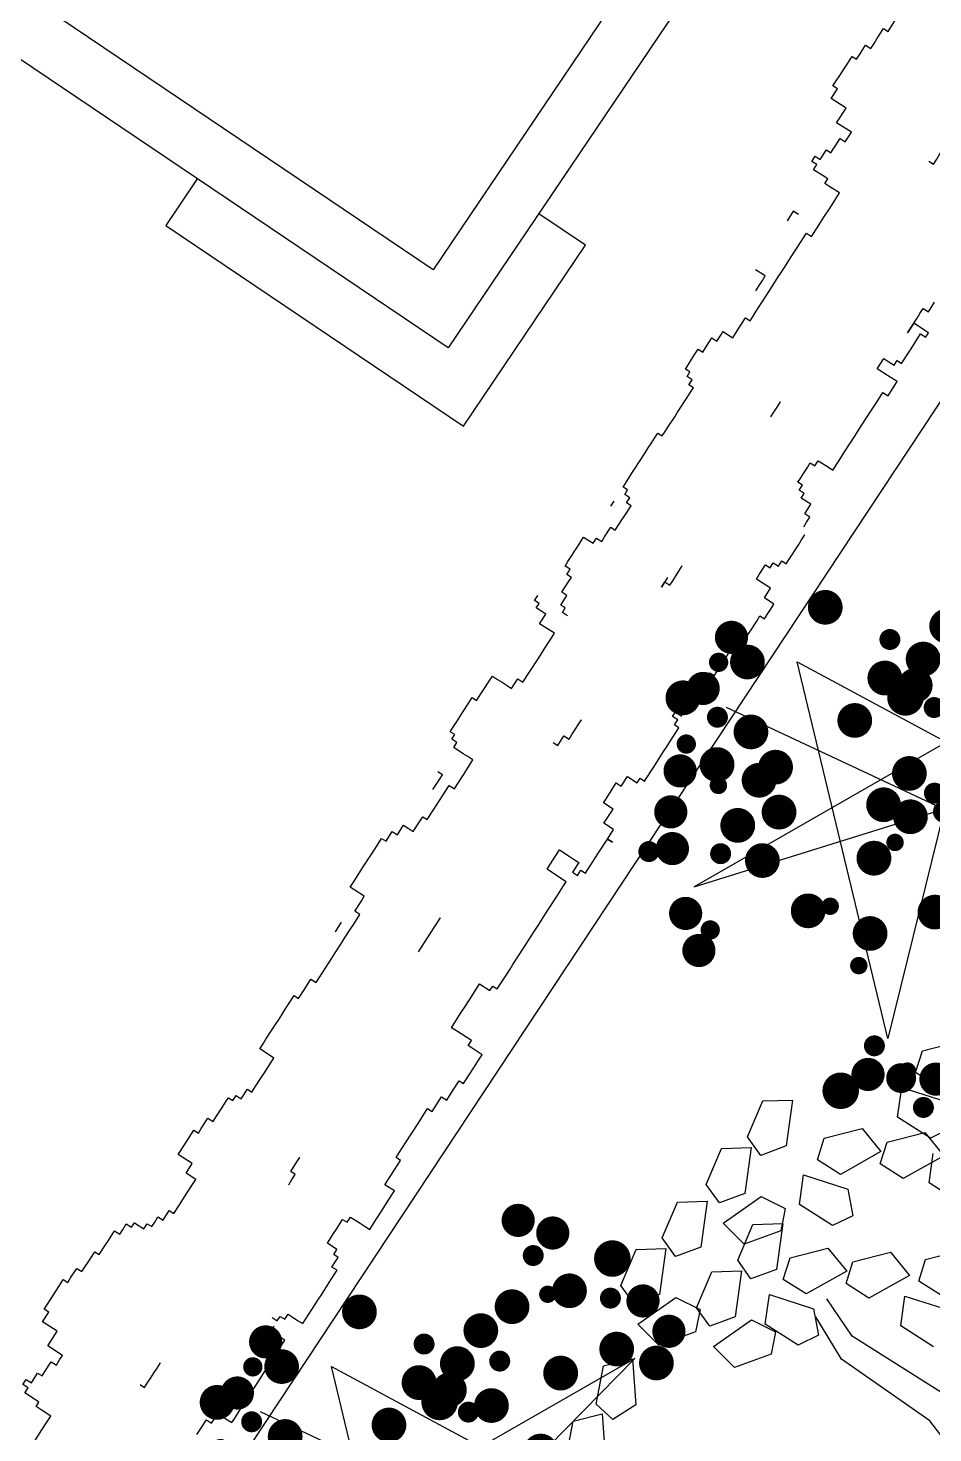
# Model space of a CAD drawing. Extents: x 302512 to 1034855, y -184136 to 410364.
# Drawn here: x 548515 to 554940, y -139331 to -129350 of the extents above; entities that cross this region are included whole.
import ezdxf

# ---------------------------------------------------------------- set-up
doc = ezdxf.new("R2010")
doc.units = 0
doc.header["$MEASUREMENT"] = 0
for name, color, linetype in [('GREEN', 3, 'Continuous'), ('TREE2', 84, 'Continuous'), ('WALL', 4, 'Continuous'), ('公建', 11, 'Continuous'), ('建筑', 2, 'Continuous'), ('道路线', 161, 'Continuous')]:
    doc.layers.add(name, color=color, linetype=linetype)
doc.styles.add('DIM', font='txt')

# ---------------------------------------------------------------- blocks, each defined once
blk = doc.blocks.new('M_F21')
at = {"color": 3, "linetype": 'Continuous'}
for p, q in [((-631.6, 671.6), (-577.3, 671.6)), ((-631.6, 588.4), (-631.6, 671.6)), ((-577.3, 696.9), (-548.4, 696.9)), ((-577.3, 671.6), (-577.3, 696.9)), ((-548.4, 696.9), (-523, 696.9)), ((-548.4, 696.9), (-548.4, 696.9)), ((-523, 696.9), (-465.1, 696.9)), ((-523, 696.9), (-523, 696.9)), ((-465.1, 696.9), (-410.8, 696.9)), ((-465.1, 696.9), (-465.1, 696.9)), ((-410.8, 696.9), (-410.8, 671.6)), ((-410.8, 671.6), (-385.5, 671.6)), ((-385.5, 671.6), (-331.2, 671.6)), ((-385.5, 671.6), (-385.5, 671.6)), ((-331.2, 671.6), (-331.2, 642.6)), ((-331.2, 642.6), (-302.3, 642.6)), ((-302.3, 642.6), (-276.9, 642.6)), ((-302.3, 642.6), (-302.3, 642.6)), ((-276.9, 642.6), (-219, 642.6)), ((-276.9, 642.6), (-276.9, 642.6)), ((-219, 642.6), (-219, 617.3)), ((-219, 617.3), (-164.7, 617.3)), ((-164.7, 617.3), (-139.4, 617.3)), ((-164.7, 617.3), (-164.7, 617.3)), ((-139.4, 617.3), (-85.1, 617.3)), ((-139.4, 617.3), (-139.4, 617.3)), ((-85.1, 617.3), (-85.1, 588.4)), ((-3175.8, 534.1), (-3150.5, 534.1)), ((-3175.8, 534.1), (-3175.8, 534.1)), ((-3175.8, 505.2), (-3175.8, 534.1)), ((-3150.5, 534.1), (-3121.5, 534.1)), ((-3150.5, 534.1), (-3150.5, 534.1)), ((-3121.5, 534.1), (-3096.2, 534.1)), ((-3121.5, 534.1), (-3121.5, 534.1)), ((-3096.2, 534.1), (-3067.2, 534.1)), ((-3096.2, 534.1), (-3096.2, 534.1)), ((-3067.2, 534.1), (-3038.3, 534.1)), ((-3067.2, 534.1), (-3067.2, 534.1)), ((-3038.3, 534.1), (-3012.9, 534.1)), ((-3038.3, 534.1), (-3038.3, 534.1)), ((-3012.9, 534.1), (-3012.9, 505.2)), ((-3012.9, 534.1), (-3012.9, 534.1)), ((-2108.2, 534.1), (-2082.8, 534.1)), ((-2108.2, 505.2), (-2108.2, 534.1)), ((-2082.8, 559.5), (-2053.9, 559.5)), ((-2082.8, 559.5), (-2082.8, 559.5)), ((-2082.8, 534.1), (-2082.8, 559.5)), ((-2082.8, 534.1), (-2082.8, 534.1)), ((-2053.9, 559.5), (-2028.6, 559.5)), ((-2053.9, 559.5), (-2053.9, 559.5)), ((-2028.6, 559.5), (-1999.6, 559.5)), ((-2028.6, 559.5), (-2028.6, 559.5)), ((-1999.6, 559.5), (-1970.7, 559.5)), ((-1999.6, 559.5), (-1999.6, 559.5)), ((-1970.7, 559.5), (-1970.7, 534.1)), ((-1970.7, 534.1), (-1916.4, 534.1)), ((-1916.4, 534.1), (-1891, 534.1)), ((-1916.4, 534.1), (-1916.4, 534.1)), ((-1891, 534.1), (-1891, 505.2)), ((-1891, 534.1), (-1891, 534.1)), ((-1507.4, 534.1), (-1507.4, 534.1)), ((-1507.4, 479.9), (-1507.4, 534.1)), ((-1232.4, 534.1), (-1232.4, 534.1)), ((-1178.1, 534.1), (-1232.4, 534.1)), ((-1178.1, 534.1), (-1178.1, 534.1)), ((-1178.1, 505.2), (-1178.1, 534.1)), ((-960.9, 559.5), (-932, 559.5)), ((-960.9, 505.2), (-960.9, 559.5)), ((-932, 588.4), (-903, 588.4)), ((-932, 588.4), (-932, 588.4)), ((-932, 559.5), (-932, 588.4)), ((-903, 588.4), (-903, 559.5)), ((-903, 588.4), (-903, 588.4)), ((-903, 559.5), (-848.7, 559.5)), ((-903, 559.5), (-903, 559.5)), ((-848.7, 559.5), (-848.7, 534.1)), ((-848.7, 534.1), (-823.4, 534.1)), ((-823.4, 534.1), (-769.1, 534.1)), ((-823.4, 534.1), (-823.4, 534.1)), ((-769.1, 534.1), (-769.1, 505.2)), ((-714.8, 588.4), (-631.6, 588.4)), ((-714.8, 505.2), (-714.8, 588.4)), ((-85.1, 588.4), (-56.2, 588.4)), ((-56.2, 588.4), (-27.2, 588.4)), ((-56.2, 588.4), (-56.2, 588.4)), ((-27.2, 588.4), (-27.2, 559.5)), ((-27.2, 588.4), (-27.2, 588.4)), ((-27.2, 559.5), (-1.9, 559.5)), ((-27.2, 559.5), (-27.2, 559.5)), ((-1.9, 559.5), (-1.9, 505.2)), ((381.7, 559.5), (436, 559.5)), ((381.7, 559.5), (381.7, 559.5)), ((381.7, 534.1), (381.7, 559.5)), ((381.7, 534.1), (381.7, 534.1)), ((381.7, 479.9), (381.7, 534.1)), ((436, 559.5), (519.3, 559.5)), ((436, 559.5), (436, 559.5)), ((519.3, 559.5), (519.3, 534.1)), ((519.3, 559.5), (519.3, 559.5)), ((519.3, 534.1), (544.6, 534.1)), ((519.3, 534.1), (519.3, 534.1)), ((544.6, 534.1), (602.5, 534.1)), ((544.6, 534.1), (544.6, 534.1)), ((602.5, 534.1), (602.5, 505.2)), ((1887.3, 559.5), (1916.2, 559.5)), ((1887.3, 559.5), (1887.3, 559.5)), ((1887.3, 479.9), (1887.3, 559.5)), ((1916.2, 559.5), (1941.6, 559.5)), ((1916.2, 559.5), (1916.2, 559.5)), ((1941.6, 559.5), (1995.8, 559.5)), ((1941.6, 559.5), (1941.6, 559.5)), ((1995.8, 559.5), (2024.8, 559.5)), ((1995.8, 559.5), (1995.8, 559.5)), ((2024.8, 559.5), (2050.1, 559.5)), ((2024.8, 559.5), (2024.8, 559.5)), ((2050.1, 559.5), (2079.1, 559.5)), ((2050.1, 559.5), (2050.1, 559.5)), ((2079.1, 559.5), (2108, 559.5)), ((2079.1, 559.5), (2079.1, 559.5)), ((2108, 559.5), (2162.3, 559.5)), ((2108, 559.5), (2108, 559.5)), ((2162.3, 559.5), (2162.3, 534.1)), ((2162.3, 534.1), (2216.6, 534.1)), ((2216.6, 534.1), (2216.6, 505.2)), ((2216.6, 534.1), (2216.6, 534.1)), ((2737.8, 534.1), (2763.1, 534.1)), ((2737.8, 534.1), (2737.8, 534.1)), ((2737.8, 505.2), (2737.8, 534.1)), ((2763.1, 559.5), (2792, 559.5)), ((2763.1, 534.1), (2763.1, 559.5)), ((2792, 559.5), (2817.4, 559.5)), ((2792, 559.5), (2792, 559.5)), ((2817.4, 559.5), (2846.3, 559.5)), ((2817.4, 559.5), (2817.4, 559.5)), ((2846.3, 559.5), (2871.7, 559.5)), ((2846.3, 559.5), (2846.3, 559.5)), ((2871.7, 559.5), (2926, 559.5)), ((2871.7, 559.5), (2871.7, 559.5)), ((2926, 559.5), (2954.9, 559.5)), ((2926, 559.5), (2926, 559.5)), ((2954.9, 559.5), (2954.9, 534.1)), ((2954.9, 534.1), (3009.2, 534.1)), ((3009.2, 534.1), (3063.5, 534.1)), ((3009.2, 534.1), (3009.2, 534.1)), ((3063.5, 534.1), (3092.4, 534.1)), ((3063.5, 534.1), (3063.5, 534.1)), ((3092.4, 534.1), (3092.4, 505.2)), ((3092.4, 534.1), (3092.4, 534.1)), ((3476, 534.1), (3501.4, 534.1)), ((3476, 534.1), (3476, 534.1)), ((3476, 479.9), (3476, 534.1)), ((3501.4, 559.5), (3530.3, 559.5)), ((3501.4, 534.1), (3501.4, 559.5)), ((3530.3, 559.5), (3530.3, 559.5)), ((-3288, 479.9), (-3259, 479.9)), ((-3288, 479.9), (-3288, 479.9)), ((-3288, 451), (-3288, 479.9)), ((-3259, 479.9), (-3230.1, 479.9)), ((-3259, 479.9), (-3259, 479.9)), ((-3230.1, 479.9), (-3204.8, 479.9)), ((-3230.1, 479.9), (-3230.1, 479.9)), ((-3204.8, 505.2), (-3175.8, 505.2)), ((-3204.8, 479.9), (-3204.8, 505.2)), ((-3175.8, 505.2), (-3175.8, 505.2)), ((-3012.9, 505.2), (-3012.9, 479.9)), ((-3012.9, 505.2), (-3012.9, 505.2)), ((-3012.9, 479.9), (-2984, 479.9)), ((-3012.9, 479.9), (-3012.9, 479.9)), ((-2984, 479.9), (-2984, 451)), ((-2821.1, 505.2), (-2792.2, 505.2)), ((-2792.2, 505.2), (-2792.2, 505.2)), ((-2737.9, 479.9), (-2712.6, 479.9)), ((-2737.9, 451), (-2737.9, 479.9)), ((-2712.6, 505.2), (-2683.6, 505.2)), ((-2712.6, 505.2), (-2712.6, 505.2)), ((-2712.6, 479.9), (-2712.6, 505.2)), ((-2683.6, 505.2), (-2658.3, 505.2)), ((-2683.6, 505.2), (-2683.6, 505.2)), ((-2658.3, 505.2), (-2629.3, 505.2)), ((-2658.3, 505.2), (-2658.3, 505.2)), ((-2629.3, 505.2), (-2600.4, 505.2)), ((-2629.3, 505.2), (-2629.3, 505.2)), ((-2600.4, 505.2), (-2575, 505.2)), ((-2600.4, 505.2), (-2600.4, 505.2)), ((-2575, 505.2), (-2520.8, 505.2)), ((-2575, 505.2), (-2575, 505.2)), ((-2520.8, 505.2), (-2491.8, 505.2)), ((-2520.8, 505.2), (-2520.8, 505.2)), ((-2491.8, 505.2), (-2466.5, 505.2)), ((-2491.8, 505.2), (-2491.8, 505.2)), ((-2466.5, 505.2), (-2437.5, 505.2)), ((-2466.5, 505.2), (-2466.5, 505.2)), ((-2437.5, 505.2), (-2408.6, 505.2)), ((-2437.5, 505.2), (-2437.5, 505.2)), ((-2408.6, 505.2), (-2408.6, 479.9)), ((-2408.6, 479.9), (-2383.2, 479.9)), ((-2383.2, 479.9), (-2354.3, 479.9)), ((-2383.2, 479.9), (-2383.2, 479.9)), ((-2354.3, 479.9), (-2300, 479.9)), ((-2354.3, 479.9), (-2354.3, 479.9)), ((-2300, 479.9), (-2274.7, 479.9)), ((-2300, 479.9), (-2300, 479.9)), ((-2274.7, 479.9), (-2245.7, 479.9)), ((-2274.7, 479.9), (-2274.7, 479.9)), ((-2245.7, 479.9), (-2220.4, 479.9)), ((-2245.7, 479.9), (-2245.7, 479.9)), ((-2220.4, 479.9), (-2191.4, 479.9)), ((-2220.4, 479.9), (-2220.4, 479.9)), ((-2191.4, 479.9), (-2162.5, 479.9)), ((-2191.4, 479.9), (-2191.4, 479.9)), ((-2162.5, 479.9), (-2137.1, 479.9)), ((-2162.5, 479.9), (-2162.5, 479.9)), ((-2137.1, 505.2), (-2108.2, 505.2)), ((-2137.1, 479.9), (-2137.1, 505.2)), ((-1891, 505.2), (-1862.1, 505.2)), ((-1891, 505.2), (-1891, 505.2)), ((-1862.1, 505.2), (-1836.7, 505.2)), ((-1862.1, 505.2), (-1862.1, 505.2)), ((-1836.7, 505.2), (-1836.7, 479.9)), ((-1836.7, 505.2), (-1836.7, 505.2)), ((-1836.7, 479.9), (-1836.7, 451)), ((-1836.7, 479.9), (-1836.7, 479.9)), ((-1590.6, 479.9), (-1561.7, 479.9)), ((-1561.7, 479.9), (-1532.7, 479.9)), ((-1561.7, 479.9), (-1561.7, 479.9)), ((-1532.7, 479.9), (-1507.4, 479.9)), ((-1532.7, 479.9), (-1532.7, 479.9)), ((-1507.4, 479.9), (-1507.4, 479.9)), ((-986.3, 479.9), (-960.9, 479.9)), ((-986.3, 451), (-986.3, 479.9)), ((-960.9, 505.2), (-960.9, 505.2)), ((-960.9, 479.9), (-960.9, 505.2)), ((-769.1, 505.2), (-740.2, 505.2)), ((-740.2, 505.2), (-714.8, 505.2)), ((-740.2, 505.2), (-740.2, 505.2)), ((-714.8, 505.2), (-714.8, 505.2)), ((-1.9, 505.2), (27.1, 505.2)), ((-1.9, 505.2), (-1.9, 505.2)), ((27.1, 505.2), (27.1, 479.9)), ((27.1, 479.9), (52.4, 479.9)), ((52.4, 479.9), (81.4, 479.9)), ((52.4, 479.9), (52.4, 479.9)), ((81.4, 479.9), (81.4, 451)), ((327.5, 479.9), (381.7, 479.9)), ((327.5, 425.6), (327.5, 479.9)), ((602.5, 505.2), (627.8, 505.2)), ((627.8, 505.2), (682.1, 505.2)), ((627.8, 505.2), (627.8, 505.2)), ((682.1, 505.2), (711.1, 505.2)), ((682.1, 505.2), (682.1, 505.2)), ((711.1, 505.2), (736.4, 505.2)), ((711.1, 505.2), (711.1, 505.2)), ((736.4, 505.2), (736.4, 479.9)), ((736.4, 479.9), (765.4, 479.9)), ((765.4, 479.9), (765.4, 451)), ((765.4, 479.9), (765.4, 479.9)), ((1011.5, 505.2), (1040.4, 505.2)), ((1011.5, 505.2), (1011.5, 505.2)), ((1011.5, 451), (1011.5, 505.2)), ((1040.4, 505.2), (1065.7, 505.2)), ((1040.4, 505.2), (1040.4, 505.2)), ((1065.7, 505.2), (1120, 505.2)), ((1065.7, 505.2), (1065.7, 505.2)), ((1120, 505.2), (1149, 505.2)), ((1120, 505.2), (1120, 505.2)), ((1149, 505.2), (1174.3, 505.2)), ((1149, 505.2), (1149, 505.2)), ((1174.3, 505.2), (1203.3, 505.2)), ((1174.3, 505.2), (1174.3, 505.2)), ((1203.3, 505.2), (1232.2, 505.2)), ((1203.3, 505.2), (1203.3, 505.2)), ((1232.2, 505.2), (1257.6, 505.2)), ((1232.2, 505.2), (1232.2, 505.2)), ((1257.6, 505.2), (1311.8, 505.2)), ((1257.6, 505.2), (1257.6, 505.2)), ((1311.8, 505.2), (1311.8, 479.9)), ((1311.8, 479.9), (1366.1, 479.9)), ((1366.1, 479.9), (1420.4, 479.9)), ((1366.1, 479.9), (1366.1, 479.9)), ((1420.4, 479.9), (1420.4, 451)), ((1670.1, 505.2), (1670.1, 505.2)), ((1724.4, 505.2), (1670.1, 505.2)), ((1804, 479.9), (1858.3, 479.9)), ((1804, 479.9), (1804, 479.9)), ((1804, 451), (1804, 479.9)), ((1858.3, 479.9), (1887.3, 479.9)), ((1858.3, 479.9), (1858.3, 479.9)), ((2216.6, 505.2), (2270.9, 505.2)), ((2270.9, 505.2), (2270.9, 479.9)), ((2270.9, 505.2), (2270.9, 505.2)), ((2270.9, 479.9), (2270.9, 451)), ((2270.9, 479.9), (2270.9, 479.9)), ((2488, 479.9), (2517, 479.9)), ((2517, 479.9), (2545.9, 479.9)), ((2517, 479.9), (2517, 479.9)), ((2545.9, 479.9), (2571.3, 479.9)), ((2545.9, 479.9), (2545.9, 479.9)), ((2571.3, 505.2), (2571.3, 505.2)), ((2571.3, 479.9), (2571.3, 505.2)), ((2571.3, 479.9), (2571.3, 479.9)), ((2708.8, 505.2), (2737.8, 505.2)), ((2708.8, 451), (2708.8, 505.2)), ((3092.4, 505.2), (3092.4, 479.9)), ((3092.4, 505.2), (3092.4, 505.2)), ((3092.4, 479.9), (3092.4, 451)), ((3092.4, 479.9), (3092.4, 479.9)), ((3421.8, 479.9), (3476, 479.9)), ((3421.8, 451), (3421.8, 479.9)), ((-3367.6, 425.6), (-3342.3, 425.6)), ((-3367.6, 396.7), (-3367.6, 425.6)), ((-3342.3, 451), (-3288, 451)), ((-3342.3, 451), (-3342.3, 451)), ((-3342.3, 425.6), (-3342.3, 451)), ((-3288, 451), (-3288, 451)), ((-2984, 451), (-2958.7, 451)), ((-2958.7, 451), (-2904.4, 451)), ((-2958.7, 451), (-2958.7, 451)), ((-2904.4, 451), (-2904.4, 425.6)), ((-2904.4, 425.6), (-2846.5, 425.6)), ((-2846.5, 425.6), (-2821.1, 425.6)), ((-2846.5, 425.6), (-2846.5, 425.6)), ((-2821.1, 425.6), (-2766.8, 425.6)), ((-2821.1, 425.6), (-2821.1, 425.6)), ((-2766.8, 451), (-2737.9, 451)), ((-2766.8, 451), (-2766.8, 451)), ((-2766.8, 425.6), (-2766.8, 451)), ((-2766.8, 425.6), (-2766.8, 425.6)), ((-2737.9, 451), (-2737.9, 451)), ((-1836.7, 451), (-1807.8, 451)), ((-1836.7, 451), (-1836.7, 451)), ((-1807.8, 451), (-1782.5, 451)), ((-1807.8, 451), (-1807.8, 451)), ((-1782.5, 451), (-1724.6, 451)), ((-1782.5, 451), (-1782.5, 451)), ((-1724.6, 451), (-1724.6, 425.6)), ((-1724.6, 425.6), (-1699.2, 425.6)), ((-1699.2, 425.6), (-1670.3, 425.6)), ((-1699.2, 425.6), (-1699.2, 425.6)), ((-1670.3, 425.6), (-1644.9, 425.6)), ((-1670.3, 425.6), (-1670.3, 425.6)), ((-1644.9, 425.6), (-1616, 425.6)), ((-1644.9, 425.6), (-1644.9, 425.6)), ((-1616, 425.6), (-1590.6, 425.6)), ((-1616, 425.6), (-1616, 425.6)), ((-1590.6, 425.6), (-1532.7, 425.6)), ((-1590.6, 425.6), (-1590.6, 425.6)), ((-1532.7, 425.6), (-1478.5, 425.6)), ((-1532.7, 425.6), (-1532.7, 425.6)), ((-1478.5, 425.6), (-1453.1, 425.6)), ((-1478.5, 425.6), (-1478.5, 425.6)), ((-1453.1, 425.6), (-1424.2, 425.6)), ((-1453.1, 425.6), (-1453.1, 425.6)), ((-1424.2, 425.6), (-1369.9, 425.6)), ((-1424.2, 425.6), (-1424.2, 425.6)), ((-1369.9, 425.6), (-1315.6, 425.6)), ((-1369.9, 425.6), (-1369.9, 425.6)), ((-1315.6, 425.6), (-1232.4, 425.6)), ((-1315.6, 425.6), (-1315.6, 425.6)), ((-1232.4, 425.6), (-1232.4, 396.7)), ((-986.3, 451), (-986.3, 451)), ((-986.3, 396.7), (-986.3, 451)), ((81.4, 451), (135.6, 451)), ((135.6, 451), (135.6, 425.6)), ((135.6, 425.6), (189.9, 425.6)), ((189.9, 425.6), (244.2, 425.6)), ((189.9, 425.6), (189.9, 425.6)), ((244.2, 425.6), (298.5, 425.6)), ((244.2, 425.6), (244.2, 425.6)), ((298.5, 425.6), (327.5, 425.6)), ((298.5, 425.6), (298.5, 425.6)), ((327.5, 425.6), (327.5, 425.6)), ((765.4, 451), (819.7, 451)), ((765.4, 451), (765.4, 451)), ((819.7, 451), (819.7, 425.6)), ((819.7, 425.6), (848.6, 425.6)), ((848.6, 425.6), (902.9, 425.6)), ((848.6, 425.6), (848.6, 425.6)), ((902.9, 425.6), (928.2, 425.6)), ((902.9, 425.6), (902.9, 425.6)), ((928.2, 425.6), (982.5, 425.6)), ((928.2, 425.6), (928.2, 425.6)), ((982.5, 425.6), (1011.5, 425.6)), ((982.5, 425.6), (982.5, 425.6)), ((1011.5, 451), (1011.5, 451)), ((1011.5, 425.6), (1011.5, 451)), ((1011.5, 425.6), (1011.5, 425.6)), ((1420.4, 451), (1478.3, 451)), ((1478.3, 451), (1557.9, 451)), ((1478.3, 451), (1478.3, 451)), ((1557.9, 451), (1586.9, 451)), ((1557.9, 451), (1557.9, 451)), ((1586.9, 451), (1641.2, 451)), ((1586.9, 451), (1586.9, 451)), ((1641.2, 451), (1670.1, 451)), ((1641.2, 451), (1641.2, 451)), ((1670.1, 451), (1724.4, 451)), ((1670.1, 451), (1670.1, 451)), ((1724.4, 451), (1749.8, 451)), ((1724.4, 451), (1724.4, 451)), ((1749.8, 451), (1804, 451)), ((1749.8, 451), (1749.8, 451)), ((1804, 451), (1804, 451)), ((2270.9, 451), (2325.2, 451)), ((2270.9, 451), (2270.9, 451)), ((2325.2, 451), (2354.1, 451)), ((2325.2, 451), (2325.2, 451)), ((2354.1, 451), (2354.1, 425.6)), ((2354.1, 425.6), (2408.4, 425.6)), ((2408.4, 425.6), (2488, 425.6)), ((2408.4, 425.6), (2408.4, 425.6)), ((2488, 425.6), (2545.9, 425.6)), ((2488, 425.6), (2488, 425.6)), ((2545.9, 425.6), (2545.9, 396.7)), ((2708.8, 451), (2708.8, 451)), ((2708.8, 425.6), (2708.8, 451)), ((2708.8, 425.6), (2708.8, 425.6)), ((2708.8, 396.7), (2708.8, 425.6)), ((3092.4, 451), (3092.4, 425.6)), ((3092.4, 451), (3092.4, 451)), ((3092.4, 425.6), (3117.8, 425.6)), ((3092.4, 425.6), (3092.4, 425.6)), ((3117.8, 425.6), (3146.7, 425.6)), ((3117.8, 425.6), (3117.8, 425.6)), ((3146.7, 425.6), (3146.7, 396.7)), ((3421.8, 451), (3421.8, 451)), ((3421.8, 396.7), (3421.8, 451)), ((-1232.4, 396.7), (-1178.1, 396.7)), ((-1178.1, 396.7), (-1152.7, 396.7)), ((-1178.1, 396.7), (-1178.1, 396.7)), ((-1152.7, 396.7), (-1123.8, 396.7)), ((-1152.7, 396.7), (-1152.7, 396.7)), ((-1123.8, 396.7), (-1069.5, 396.7)), ((-1123.8, 396.7), (-1123.8, 396.7)), ((-1069.5, 396.7), (-1015.2, 396.7)), ((-1069.5, 396.7), (-1069.5, 396.7)), ((-1015.2, 396.7), (-986.3, 396.7)), ((-1015.2, 396.7), (-1015.2, 396.7)), ((2545.9, 396.7), (2571.3, 396.7)), ((2571.3, 396.7), (2625.6, 396.7)), ((2571.3, 396.7), (2571.3, 396.7)), ((2625.6, 396.7), (2654.5, 396.7)), ((2625.6, 396.7), (2625.6, 396.7)), ((2654.5, 396.7), (2679.9, 396.7)), ((2654.5, 396.7), (2654.5, 396.7)), ((2679.9, 396.7), (2708.8, 396.7)), ((2679.9, 396.7), (2679.9, 396.7)), ((2708.8, 396.7), (2708.8, 396.7)), ((3146.7, 396.7), (3201, 396.7)), ((3201, 396.7), (3230, 396.7)), ((3201, 396.7), (3201, 396.7)), ((3230, 396.7), (3255.3, 396.7)), ((3230, 396.7), (3230, 396.7)), ((3255.3, 396.7), (3284.2, 396.7)), ((3255.3, 396.7), (3255.3, 396.7)), ((3284.2, 396.7), (3338.5, 396.7)), ((3284.2, 396.7), (3284.2, 396.7)), ((3338.5, 396.7), (3363.9, 396.7)), ((3338.5, 396.7), (3338.5, 396.7)), ((3363.9, 396.7), (3392.8, 396.7)), ((3363.9, 396.7), (3363.9, 396.7)), ((3392.8, 396.7), (3421.8, 396.7)), ((3392.8, 396.7), (3392.8, 396.7)), ((3421.8, 396.7), (3421.8, 396.7)), ((-3012.9, 96.5), (-2984, 96.5)), ((-3012.9, 96.5), (-3012.9, 96.5)), ((-2958.7, 96.5), (-3012.9, 96.5)), ((-2984, 96.5), (-2984, 67.6)), ((-2984, 67.6), (-2958.7, 67.6)), ((-2958.7, 67.6), (-2929.7, 67.6)), ((-2958.7, 67.6), (-2958.7, 67.6)), ((-2929.7, 67.6), (-2904.4, 67.6)), ((-2929.7, 67.6), (-2929.7, 67.6)), ((-2904.4, 67.6), (-2875.4, 67.6)), ((-2904.4, 67.6), (-2904.4, 67.6)), ((-2875.4, 67.6), (-2875.4, 67.6)), ((-2053.9, 96.5), (-2028.6, 96.5)), ((-2028.6, 96.5), (-1999.6, 96.5)), ((-2028.6, 96.5), (-2028.6, 96.5)), ((-1999.6, 96.5), (-1970.7, 96.5)), ((-1999.6, 96.5), (-1999.6, 96.5)), ((-1970.7, 96.5), (-1970.7, 96.5)), ((-631.6, 121.8), (-631.6, 96.5)), ((-631.6, 96.5), (-602.6, 96.5)), ((-631.6, 96.5), (-631.6, 96.5)), ((-602.6, 96.5), (-577.3, 96.5)), ((-602.6, 96.5), (-602.6, 96.5)), ((-577.3, 96.5), (-548.4, 96.5)), ((-577.3, 96.5), (-577.3, 96.5)), ((-548.4, 96.5), (-523, 96.5)), ((-548.4, 96.5), (-548.4, 96.5)), ((-523, 96.5), (-494.1, 96.5)), ((-523, 96.5), (-523, 96.5)), ((-494.1, 96.5), (-494.1, 96.5)), ((602.5, 67.6), (656.8, 67.6)), ((602.5, 67.6), (602.5, 67.6)), ((602.5, 42.3), (602.5, 67.6)), ((656.8, 67.6), (682.1, 67.6)), ((656.8, 67.6), (656.8, 67.6)), ((682.1, 67.6), (682.1, 67.6)), ((1804, 121.8), (1858.3, 121.8)), ((1858.3, 121.8), (1916.2, 121.8)), ((1858.3, 121.8), (1858.3, 121.8)), ((1916.2, 121.8), (1941.6, 121.8)), ((1916.2, 121.8), (1916.2, 121.8)), ((1941.6, 121.8), (1995.8, 121.8)), ((1941.6, 121.8), (1941.6, 121.8)), ((1995.8, 121.8), (1995.8, 121.8)), ((2983.9, 121.8), (2983.9, 96.5)), ((2983.9, 96.5), (3038.1, 96.5)), ((2983.9, 96.5), (2983.9, 96.5)), ((3038.1, 96.5), (3038.1, 67.6)), ((3038.1, 67.6), (3063.5, 67.6)), ((3063.5, 67.6), (3092.4, 67.6)), ((3063.5, 67.6), (3063.5, 67.6)), ((3092.4, 67.6), (3117.8, 67.6)), ((3092.4, 67.6), (3092.4, 67.6)), ((3117.8, 67.6), (3146.7, 67.6)), ((3117.8, 67.6), (3117.8, 67.6)), ((3146.7, 67.6), (3146.7, 67.6)), ((544.6, 42.3), (573.6, 42.3)), ((573.6, 42.3), (602.5, 42.3)), ((573.6, 42.3), (573.6, 42.3)), ((602.5, 42.3), (602.5, 42.3)), ((-2245.7, -178.3), (-2220.4, -178.3)), ((-2245.7, -178.3), (-2245.7, -178.3)), ((-2245.7, -203.7), (-2245.7, -178.3)), ((-2220.4, -178.3), (-2191.4, -178.3)), ((-2220.4, -178.3), (-2220.4, -178.3)), ((-2191.4, -178.3), (-2162.5, -178.3)), ((-2191.4, -178.3), (-2191.4, -178.3)), ((-2162.5, -178.3), (-2137.1, -178.3)), ((-2162.5, -178.3), (-2162.5, -178.3)), ((-2137.1, -178.3), (-2137.1, -203.7)), ((2462.7, -178.3), (2488, -178.3)), ((2462.7, -178.3), (2462.7, -178.3)), ((2462.7, -232.6), (2462.7, -178.3)), ((2488, -178.3), (2545.9, -178.3)), ((2488, -178.3), (2488, -178.3)), ((2545.9, -178.3), (2571.3, -178.3)), ((2545.9, -178.3), (2545.9, -178.3)), ((2571.3, -178.3), (2571.3, -232.6)), ((-3450.9, -261.5), (-3421.9, -261.5)), ((-3450.9, -286.8), (-3450.9, -261.5)), ((-3421.9, -232.6), (-3396.6, -232.6)), ((-3421.9, -261.5), (-3421.9, -232.6)), ((-3396.6, -232.6), (-3367.6, -232.6)), ((-3396.6, -232.6), (-3396.6, -232.6)), ((-3367.6, -232.6), (-3342.3, -232.6)), ((-3367.6, -232.6), (-3367.6, -232.6)), ((-3342.3, -232.6), (-3342.3, -261.5)), ((-3342.3, -232.6), (-3342.3, -232.6)), ((-3342.3, -261.5), (-3313.3, -261.5)), ((-3342.3, -261.5), (-3342.3, -261.5)), ((-3313.3, -261.5), (-3288, -261.5)), ((-3313.3, -261.5), (-3313.3, -261.5)), ((-3288, -261.5), (-3288, -286.8)), ((-3288, -261.5), (-3288, -261.5)), ((-2737.9, -261.5), (-2712.6, -261.5)), ((-2737.9, -261.5), (-2737.9, -261.5)), ((-2737.9, -341.1), (-2737.9, -261.5)), ((-2712.6, -261.5), (-2658.3, -261.5)), ((-2712.6, -261.5), (-2712.6, -261.5)), ((-2658.3, -261.5), (-2658.3, -286.8)), ((-2658.3, -261.5), (-2658.3, -261.5)), ((-2300, -232.6), (-2274.7, -232.6)), ((-2300, -286.8), (-2300, -232.6)), ((-2274.7, -203.7), (-2245.7, -203.7)), ((-2274.7, -203.7), (-2274.7, -203.7)), ((-2274.7, -232.6), (-2274.7, -203.7)), ((-2245.7, -203.7), (-2245.7, -203.7)), ((-2137.1, -203.7), (-2108.2, -203.7)), ((-2108.2, -203.7), (-2108.2, -232.6)), ((-2108.2, -203.7), (-2108.2, -203.7)), ((-2108.2, -232.6), (-2108.2, -261.5)), ((-2108.2, -232.6), (-2108.2, -232.6)), ((-2108.2, -261.5), (-2108.2, -286.8)), ((-2108.2, -261.5), (-2108.2, -261.5)), ((-1590.6, -203.7), (-1532.7, -203.7)), ((-1590.6, -203.7), (-1590.6, -203.7)), ((-1590.6, -261.5), (-1590.6, -203.7)), ((-1590.6, -261.5), (-1590.6, -261.5)), ((-1590.6, -315.8), (-1590.6, -261.5)), ((-1532.7, -203.7), (-1532.7, -232.6)), ((-1532.7, -203.7), (-1532.7, -203.7)), ((-1532.7, -232.6), (-1532.7, -261.5)), ((-1532.7, -232.6), (-1532.7, -232.6)), ((-1532.7, -261.5), (-1507.4, -261.5)), ((-1532.7, -261.5), (-1532.7, -261.5)), ((-1507.4, -261.5), (-1507.4, -286.8)), ((-1369.9, -232.6), (-1315.6, -232.6)), ((-1315.6, -232.6), (-1369.9, -232.6)), ((-1315.6, -232.6), (-1286.6, -232.6)), ((-1315.6, -232.6), (-1315.6, -232.6)), ((-1315.6, -315.8), (-1315.6, -232.6)), ((-1286.6, -232.6), (-1261.3, -232.6)), ((-1286.6, -232.6), (-1286.6, -232.6)), ((-1261.3, -232.6), (-1232.4, -232.6)), ((-1261.3, -232.6), (-1261.3, -232.6)), ((-1232.4, -232.6), (-1232.4, -261.5)), ((-1232.4, -261.5), (-1178.1, -261.5)), ((-685.9, -232.6), (-656.9, -232.6)), ((-656.9, -232.6), (-602.6, -232.6)), ((-656.9, -232.6), (-656.9, -232.6)), ((-602.6, -232.6), (-602.6, -261.5)), ((-602.6, -232.6), (-602.6, -232.6)), ((-602.6, -261.5), (-548.4, -261.5)), ((-548.4, -261.5), (-548.4, -315.8)), ((-85.1, -261.5), (-56.2, -261.5)), ((-85.1, -261.5), (-85.1, -261.5)), ((-85.1, -315.8), (-85.1, -261.5)), ((-56.2, -261.5), (-56.2, -261.5)), ((-27.2, -232.6), (-27.2, -261.5)), ((-27.2, -261.5), (-1.9, -261.5)), ((-1.9, -261.5), (-1.9, -286.8)), ((410.7, -261.5), (465, -261.5)), ((410.7, -261.5), (410.7, -261.5)), ((410.7, -315.8), (410.7, -261.5)), ((465, -261.5), (490.3, -261.5)), ((465, -261.5), (465, -261.5)), ((490.3, -261.5), (519.3, -261.5)), ((490.3, -261.5), (490.3, -261.5)), ((519.3, -261.5), (544.6, -261.5)), ((519.3, -261.5), (519.3, -261.5)), ((544.6, -261.5), (544.6, -286.8)), ((1586.9, -203.7), (1670.1, -203.7)), ((1586.9, -232.6), (1586.9, -203.7)), ((1586.9, -232.6), (1586.9, -232.6)), ((1586.9, -315.8), (1586.9, -232.6)), ((1670.1, -203.7), (1695.5, -203.7)), ((1670.1, -203.7), (1670.1, -203.7)), ((1695.5, -203.7), (1749.8, -203.7)), ((1695.5, -203.7), (1695.5, -203.7)), ((1749.8, -203.7), (1833, -203.7)), ((1749.8, -203.7), (1749.8, -203.7)), ((1833, -203.7), (1833, -261.5)), ((1833, -261.5), (1858.3, -261.5)), ((1858.3, -261.5), (1858.3, -286.8)), ((2462.7, -232.6), (2462.7, -232.6)), ((2462.7, -286.8), (2462.7, -232.6)), ((2571.3, -232.6), (2571.3, -261.5)), ((2571.3, -232.6), (2571.3, -232.6)), ((2571.3, -261.5), (2571.3, -286.8)), ((2571.3, -261.5), (2571.3, -261.5)), ((2871.7, -232.6), (2900.6, -232.6)), ((2871.7, -286.8), (2871.7, -232.6)), ((2900.6, -232.6), (2954.9, -232.6)), ((2900.6, -232.6), (2900.6, -232.6)), ((2954.9, -232.6), (2983.9, -232.6)), ((2954.9, -232.6), (2954.9, -232.6)), ((2983.9, -232.6), (2983.9, -261.5)), ((2983.9, -261.5), (3038.1, -261.5)), ((3038.1, -261.5), (3038.1, -315.8)), ((3421.8, -261.5), (3447.1, -261.5)), ((3421.8, -261.5), (3421.8, -261.5)), ((3421.8, -286.8), (3421.8, -261.5)), ((3447.1, -261.5), (3476, -261.5)), ((3447.1, -261.5), (3447.1, -261.5)), ((3476, -261.5), (3501.4, -261.5)), ((3476, -261.5), (3476, -261.5)), ((3501.4, -261.5), (3530.3, -261.5)), ((3501.4, -261.5), (3501.4, -261.5)), ((3530.3, -261.5), (3555.7, -261.5)), ((3530.3, -261.5), (3530.3, -261.5)), ((3555.7, -261.5), (3555.7, -315.8)), ((-3476.2, -286.8), (-3450.9, -286.8)), ((-3476.2, -286.8), (-3476.2, -286.8)), ((-3476.2, -315.8), (-3476.2, -286.8)), ((-3288, -286.8), (-3288, -315.8)), ((-3288, -286.8), (-3288, -286.8)), ((-3288, -315.8), (-3259, -315.8)), ((-3288, -315.8), (-3288, -315.8)), ((-3259, -315.8), (-3230.1, -315.8)), ((-3259, -315.8), (-3259, -315.8)), ((-3230.1, -315.8), (-3230.1, -341.1)), ((-2658.3, -286.8), (-2629.3, -286.8)), ((-2658.3, -286.8), (-2658.3, -286.8)), ((-2629.3, -286.8), (-2629.3, -315.8)), ((-2629.3, -315.8), (-2600.4, -315.8)), ((-2600.4, -315.8), (-2600.4, -341.1)), ((-2408.6, -315.8), (-2383.2, -315.8)), ((-2383.2, -315.8), (-2354.3, -315.8)), ((-2383.2, -315.8), (-2383.2, -315.8)), ((-2354.3, -286.8), (-2300, -286.8)), ((-2354.3, -315.8), (-2354.3, -286.8)), ((-2354.3, -315.8), (-2354.3, -315.8)), ((-2108.2, -286.8), (-2053.9, -286.8)), ((-2108.2, -286.8), (-2108.2, -286.8)), ((-2053.9, -286.8), (-2028.6, -286.8)), ((-2053.9, -286.8), (-2053.9, -286.8)), ((-2028.6, -286.8), (-1999.6, -286.8)), ((-2028.6, -286.8), (-2028.6, -286.8)), ((-1999.6, -286.8), (-1945.3, -286.8)), ((-1999.6, -286.8), (-1999.6, -286.8)), ((-1945.3, -286.8), (-1916.4, -286.8)), ((-1945.3, -286.8), (-1945.3, -286.8)), ((-1916.4, -286.8), (-1862.1, -286.8)), ((-1916.4, -286.8), (-1916.4, -286.8)), ((-1862.1, -286.8), (-1807.8, -286.8)), ((-1862.1, -286.8), (-1862.1, -286.8)), ((-1807.8, -286.8), (-1782.5, -286.8)), ((-1807.8, -286.8), (-1807.8, -286.8)), ((-1782.5, -286.8), (-1724.6, -286.8)), ((-1782.5, -286.8), (-1782.5, -286.8)), ((-1724.6, -286.8), (-1670.3, -286.8)), ((-1724.6, -286.8), (-1724.6, -286.8)), ((-1670.3, -286.8), (-1670.3, -315.8)), ((-1670.3, -286.8), (-1670.3, -286.8)), ((-1670.3, -315.8), (-1616, -315.8)), ((-1616, -315.8), (-1590.6, -315.8)), ((-1616, -315.8), (-1616, -315.8)), ((-1590.6, -315.8), (-1590.6, -315.8)), ((-1507.4, -286.8), (-1453.1, -286.8)), ((-1453.1, -286.8), (-1424.2, -286.8)), ((-1453.1, -286.8), (-1453.1, -286.8)), ((-1424.2, -286.8), (-1340.9, -286.8)), ((-1424.2, -286.8), (-1424.2, -286.8)), ((-1340.9, -286.8), (-1340.9, -315.8)), ((-1340.9, -315.8), (-1315.6, -315.8)), ((-1315.6, -315.8), (-1315.6, -315.8)), ((-548.4, -315.8), (-548.4, -341.1)), ((-548.4, -315.8), (-548.4, -315.8)), ((-85.1, -315.8), (-85.1, -315.8)), ((-85.1, -341.1), (-85.1, -315.8)), ((-1.9, -286.8), (27.1, -286.8)), ((-1.9, -286.8), (-1.9, -286.8)), ((27.1, -286.8), (27.1, -315.8)), ((27.1, -286.8), (27.1, -286.8)), ((27.1, -315.8), (27.1, -341.1)), ((27.1, -315.8), (27.1, -315.8)), ((381.7, -315.8), (410.7, -315.8)), ((381.7, -341.1), (381.7, -315.8)), ((544.6, -286.8), (573.6, -286.8)), ((573.6, -286.8), (573.6, -341.1)), ((928.2, -315.8), (957.2, -315.8)), ((928.2, -341.1), (928.2, -315.8)), ((957.2, -315.8), (1011.5, -315.8)), ((957.2, -315.8), (957.2, -315.8)), ((1011.5, -315.8), (1065.7, -315.8)), ((1011.5, -315.8), (1011.5, -315.8)), ((1065.7, -315.8), (1120, -315.8)), ((1065.7, -315.8), (1065.7, -315.8)), ((1120, -315.8), (1203.3, -315.8)), ((1120, -315.8), (1120, -315.8)), ((1203.3, -315.8), (1203.3, -341.1)), ((1557.9, -315.8), (1586.9, -315.8)), ((1557.9, -395.3), (1557.9, -315.8)), ((1858.3, -286.8), (1887.3, -286.8)), ((1858.3, -286.8), (1858.3, -286.8)), ((1887.3, -286.8), (1916.2, -286.8)), ((1887.3, -286.8), (1887.3, -286.8)), ((1916.2, -286.8), (1970.5, -286.8)), ((1916.2, -286.8), (1916.2, -286.8)), ((1970.5, -286.8), (1995.8, -286.8)), ((1970.5, -286.8), (1970.5, -286.8)), ((1995.8, -286.8), (2050.1, -286.8)), ((1995.8, -286.8), (1995.8, -286.8)), ((2050.1, -286.8), (2108, -286.8)), ((2050.1, -286.8), (2050.1, -286.8)), ((2108, -286.8), (2187.7, -286.8)), ((2108, -286.8), (2108, -286.8)), ((2187.7, -286.8), (2216.6, -286.8)), ((2187.7, -286.8), (2187.7, -286.8)), ((2216.6, -286.8), (2296.2, -286.8)), ((2216.6, -286.8), (2216.6, -286.8)), ((2296.2, -286.8), (2379.5, -286.8)), ((2296.2, -286.8), (2296.2, -286.8)), ((2379.5, -286.8), (2433.8, -286.8)), ((2379.5, -286.8), (2379.5, -286.8)), ((2433.8, -286.8), (2462.7, -286.8)), ((2433.8, -286.8), (2433.8, -286.8)), ((2462.7, -286.8), (2462.7, -286.8)), ((2517, -286.8), (2517, -315.8)), ((2571.3, -286.8), (2517, -286.8)), ((2517, -315.8), (2545.9, -315.8)), ((2545.9, -315.8), (2545.9, -341.1)), ((2571.3, -286.8), (2571.3, -286.8)), ((2792, -286.8), (2871.7, -286.8)), ((2792, -341.1), (2792, -286.8)), ((3038.1, -315.8), (3063.5, -315.8)), ((3063.5, -315.8), (3063.5, -341.1)), ((3363.9, -315.8), (3392.8, -315.8)), ((3363.9, -341.1), (3363.9, -315.8)), ((3392.8, -286.8), (3421.8, -286.8)), ((3392.8, -315.8), (3392.8, -286.8)), ((3421.8, -286.8), (3421.8, -286.8)), ((3555.7, -315.8), (3555.7, -341.1)), ((3555.7, -315.8), (3555.7, -315.8)), ((-3230.1, -341.1), (-3175.8, -341.1)), ((-3175.8, -341.1), (-3150.5, -341.1)), ((-3175.8, -341.1), (-3175.8, -341.1)), ((-3150.5, -341.1), (-3096.2, -341.1)), ((-3150.5, -341.1), (-3150.5, -341.1)), ((-3096.2, -341.1), (-3096.2, -370)), ((-3096.2, -370), (-3038.3, -370)), ((-3038.3, -370), (-3012.9, -370)), ((-3038.3, -370), (-3038.3, -370)), ((-3012.9, -370), (-2958.7, -370)), ((-3012.9, -370), (-3012.9, -370)), ((-2958.7, -370), (-2904.4, -370)), ((-2958.7, -370), (-2958.7, -370)), ((-2904.4, -370), (-2875.4, -370)), ((-2904.4, -370), (-2904.4, -370)), ((-2875.4, -370), (-2875.4, -395.3)), ((-2875.4, -395.3), (-2846.5, -395.3)), ((-2846.5, -395.3), (-2821.1, -395.3)), ((-2846.5, -395.3), (-2846.5, -395.3)), ((-2821.1, -395.3), (-2792.2, -395.3)), ((-2821.1, -395.3), (-2821.1, -395.3)), ((-2792.2, -341.1), (-2737.9, -341.1)), ((-2792.2, -395.3), (-2792.2, -341.1)), ((-2792.2, -395.3), (-2792.2, -395.3)), ((-2600.4, -341.1), (-2575, -341.1)), ((-2575, -341.1), (-2546.1, -341.1)), ((-2575, -341.1), (-2575, -341.1)), ((-2546.1, -341.1), (-2520.8, -341.1)), ((-2546.1, -341.1), (-2546.1, -341.1)), ((-2520.8, -341.1), (-2491.8, -341.1)), ((-2520.8, -341.1), (-2520.8, -341.1)), ((-2491.8, -341.1), (-2466.5, -341.1)), ((-2491.8, -341.1), (-2491.8, -341.1)), ((-2466.5, -341.1), (-2437.5, -341.1)), ((-2466.5, -341.1), (-2466.5, -341.1)), ((-2437.5, -341.1), (-2437.5, -341.1)), ((-548.4, -341.1), (-523, -341.1)), ((-548.4, -341.1), (-548.4, -341.1)), ((-523, -341.1), (-494.1, -341.1)), ((-523, -341.1), (-523, -341.1)), ((-494.1, -341.1), (-439.8, -341.1)), ((-494.1, -341.1), (-494.1, -341.1)), ((-439.8, -341.1), (-410.8, -341.1)), ((-439.8, -341.1), (-439.8, -341.1)), ((-410.8, -341.1), (-385.5, -341.1)), ((-410.8, -341.1), (-410.8, -341.1)), ((-385.5, -341.1), (-356.5, -341.1)), ((-385.5, -341.1), (-385.5, -341.1)), ((-356.5, -341.1), (-302.3, -341.1)), ((-356.5, -341.1), (-356.5, -341.1)), ((-302.3, -341.1), (-248, -341.1)), ((-302.3, -341.1), (-302.3, -341.1)), ((-248, -341.1), (-193.7, -341.1)), ((-248, -341.1), (-248, -341.1)), ((-193.7, -341.1), (-164.7, -341.1)), ((-193.7, -341.1), (-193.7, -341.1)), ((-164.7, -341.1), (-110.4, -341.1)), ((-164.7, -341.1), (-164.7, -341.1)), ((-110.4, -341.1), (-85.1, -341.1)), ((-110.4, -341.1), (-110.4, -341.1)), ((-85.1, -341.1), (-85.1, -341.1)), ((27.1, -341.1), (27.1, -370)), ((27.1, -341.1), (27.1, -341.1)), ((27.1, -370), (106.7, -370)), ((106.7, -370), (164.6, -370)), ((106.7, -370), (106.7, -370)), ((164.6, -370), (189.9, -370)), ((164.6, -370), (164.6, -370)), ((189.9, -370), (244.2, -370)), ((189.9, -370), (189.9, -370)), ((244.2, -370), (273.2, -370)), ((244.2, -370), (244.2, -370)), ((273.2, -370), (327.5, -370)), ((273.2, -370), (273.2, -370)), ((327.5, -341.1), (352.8, -341.1)), ((327.5, -370), (327.5, -341.1)), ((352.8, -341.1), (381.7, -341.1)), ((352.8, -341.1), (352.8, -341.1)), ((573.6, -341.1), (573.6, -370)), ((573.6, -341.1), (573.6, -341.1)), ((573.6, -370), (573.6, -395.3)), ((573.6, -370), (573.6, -370)), ((573.6, -395.3), (627.8, -395.3)), ((573.6, -395.3), (573.6, -395.3)), ((627.8, -395.3), (682.1, -395.3)), ((627.8, -395.3), (627.8, -395.3)), ((682.1, -395.3), (736.4, -395.3)), ((682.1, -395.3), (682.1, -395.3)), ((736.4, -395.3), (790.7, -395.3)), ((736.4, -395.3), (736.4, -395.3)), ((790.7, -341.1), (873.9, -341.1)), ((790.7, -395.3), (790.7, -341.1)), ((790.7, -395.3), (790.7, -395.3)), ((873.9, -341.1), (928.2, -341.1)), ((873.9, -341.1), (873.9, -341.1)), ((1203.3, -341.1), (1286.5, -341.1)), ((1286.5, -341.1), (1286.5, -370)), ((1286.5, -370), (1340.8, -370)), ((1340.8, -370), (1395.1, -370)), ((1340.8, -370), (1340.8, -370)), ((1395.1, -370), (1395.1, -395.3)), ((1395.1, -395.3), (1449.4, -395.3)), ((1449.4, -395.3), (1503.7, -395.3)), ((1449.4, -395.3), (1449.4, -395.3)), ((1503.7, -395.3), (1532.6, -395.3)), ((1503.7, -395.3), (1503.7, -395.3)), ((1532.6, -395.3), (1557.9, -395.3)), ((1532.6, -395.3), (1532.6, -395.3)), ((1557.9, -395.3), (1557.9, -395.3)), ((2545.9, -341.1), (2654.5, -341.1)), ((2654.5, -341.1), (2737.8, -341.1)), ((2654.5, -341.1), (2654.5, -341.1)), ((2737.8, -341.1), (2792, -341.1)), ((2737.8, -370), (2737.8, -341.1)), ((2737.8, -341.1), (2737.8, -370)), ((3063.5, -341.1), (3146.7, -341.1)), ((3146.7, -341.1), (3201, -341.1)), ((3146.7, -341.1), (3146.7, -341.1)), ((3201, -341.1), (3230, -341.1)), ((3201, -341.1), (3201, -341.1)), ((3230, -341.1), (3255.3, -341.1)), ((3230, -341.1), (3230, -341.1)), ((3255.3, -341.1), (3284.2, -341.1)), ((3255.3, -341.1), (3255.3, -341.1)), ((3284.2, -341.1), (3338.5, -341.1)), ((3284.2, -341.1), (3284.2, -341.1)), ((3338.5, -341.1), (3363.9, -341.1)), ((3338.5, -341.1), (3338.5, -341.1)), ((3555.7, -341.1), (3555.7, -341.1))]:
    blk.add_line(p, q, dxfattribs=at)
at = {"width": 0.8, "flags": 9}
for tag in ['XSIZE', 'YSIZE']:
    blk.add_attdef(tag, (0, 0), '', height=0.5, dxfattribs=at)
blk = doc.blocks.new('A$C610434B1')
at = {"layer": '建筑'}
for points in [[(400, 24000), (8500, 24000), (8500, 23000), (21500, 23000), (21500, 24000), (29600, 24000), (29600, 13000), (18300, 13000)], [(800, 23600), (8100, 23600), (8100, 22600), (21900, 22600), (21900, 23600), (29200, 23600), (29200, 13400), (18300, 13400)], [(27450, 13000), (27450, 12600), (30000, 12600), (30000, 14150), (29600, 14150)]]:
    blk.add_lwpolyline(points, dxfattribs=at)
blk = doc.blocks.new('A$C108407AC')
at = {"layer": '公建'}
blk.add_blockref('A$C610434B1', (0, 0), dxfattribs=at)
blk = doc.blocks.new('M_F18')
for p, q in [((-1054.4, 1505.4), (-932.2, 1605.4)), ((-1042, 1414.4), (-1054.4, 1505.4)), ((-933.2, 1400), (-1042, 1414.4)), ((-1067.2, 1334.9), (-880.9, 1358.8)), ((-1031.7, 1219.3), (-1067.2, 1334.9)), ((-817.1, 1269.4), (-875.2, 1198.3)), ((-875.2, 1198.3), (-1031.7, 1219.3)), ((-1027.5, 1108.9), (-905.3, 1209)), ((-905.3, 1209), (-796.6, 1156)), ((-796.6, 1156), (-906.2, 1003.5)), ((-803.9, 1031.4), (-839.4, 1147)), ((-1554.2, 1048.2), (-1446.3, 1102.8)), ((-1446.3, 1102.8), (-1391.2, 923.2)), ((-1264.8, 1017.1), (-1142.6, 1117.2)), ((-1142.6, 1117.2), (-1033.9, 1064.2)), ((-1015.1, 1017.9), (-1027.5, 1108.9)), ((-1548.4, 890.4), (-1554.2, 1048.2)), ((-1033.9, 1064.2), (-1143.5, 911.8)), ((-647.4, 1010.4), (-803.9, 1031.4)), ((-1252.4, 926.1), (-1264.8, 1017.1)), ((-906.2, 1003.5), (-1015.1, 1017.9)), ((-1391.2, 923.2), (-1468.4, 845.2)), ((-1143.5, 911.8), (-1252.4, 926.1)), ((-1624.6, 803.8), (-1516.7, 858.3)), ((-1468.4, 845.2), (-1548.4, 890.4)), ((-1516.7, 858.3), (-1461.6, 678.8)), ((-1277.5, 846.7), (-1091.3, 870.6)), ((-1091.3, 870.6), (-1027.5, 781.2)), ((-1618.8, 645.9), (-1624.6, 803.8)), ((-1242.1, 731.1), (-1277.5, 846.7)), ((-686.4, 744.8), (-564.2, 844.9)), ((-1027.5, 781.2), (-1085.6, 710.1)), ((-674, 653.8), (-686.4, 744.8)), ((-1490.8, 532.7), (-1397.2, 695.5)), ((-1397.2, 695.5), (-1287.4, 692.2)), ((-1287.4, 692.2), (-1265.9, 602.9)), ((-1085.6, 710.1), (-1242.1, 731.1)), ((-948.7, 611.4), (-826.5, 711.5)), ((-826.5, 711.5), (-717.8, 658.5)), ((-1538.9, 600.8), (-1618.8, 645.9)), ((-1461.6, 678.8), (-1538.9, 600.8)), ((-1379, 578.7), (-1271.1, 633.3)), ((-1271.1, 633.3), (-1216, 453.7)), ((-717.8, 658.5), (-827.4, 506)), ((-565.2, 639.4), (-674, 653.8)), ((-1694.4, 531.8), (-1586.4, 586.3)), ((-1586.4, 586.3), (-1531.3, 406.8)), ((-1373.2, 420.9), (-1379, 578.7)), ((-1265.9, 602.9), (-1377.3, 491)), ((-1185.9, 519.6), (-1063.7, 619.7)), ((-1063.7, 619.7), (-955, 566.7)), ((-936.3, 520.4), (-948.7, 611.4)), ((-699.2, 574.3), (-512.9, 598.2)), ((-663.7, 458.7), (-699.2, 574.3)), ((-1688.5, 373.9), (-1694.4, 531.8)), ((-1377.3, 491), (-1490.8, 532.7)), ((-1173.6, 428.6), (-1185.9, 519.6)), ((-955, 566.7), (-1064.7, 414.3)), ((-827.4, 506), (-936.3, 520.4)), ((-507.2, 437.7), (-663.7, 458.7)), ((-1531.3, 406.8), (-1608.6, 328.8)), ((-1293.3, 375.7), (-1373.2, 420.9)), ((-1216, 453.7), (-1293.3, 375.7)), ((-1064.7, 414.3), (-1173.6, 428.6)), ((-823.7, 337.9), (-981.4, 431.8)), ((-1764.8, 287.3), (-1656.9, 341.8)), ((-1608.6, 328.8), (-1688.5, 373.9)), ((-1656.9, 341.8), (-1601.7, 162.3)), ((-1449.4, 334.3), (-1341.5, 388.8)), ((-1341.5, 388.8), (-1286.4, 209.3)), ((-1198.7, 349.2), (-1012.4, 373)), ((-1163.3, 233.6), (-1198.7, 349.2)), ((-1012.4, 373), (-948.7, 283.7)), ((-823.7, 234.6), (-990, 347.3)), ((-1759, 129.5), (-1764.8, 287.3)), ((-1443.6, 176.4), (-1449.4, 334.3)), ((-385.5, 281.6), (-823.7, 337.9)), ((-1006.7, 212.5), (-1163.3, 233.6)), ((-948.7, 283.7), (-1006.7, 212.5)), ((-394.4, 159.5), (-823.7, 234.6)), ((-1631, 16.2), (-1537.3, 179)), ((-1537.3, 179), (-1427.6, 175.7)), ((-1363.7, 131.3), (-1443.6, 176.4)), ((-1427.6, 175.7), (-1406, 86.5)), ((-1286.4, 209.3), (-1363.7, 131.3)), ((-1315.6, 63.2), (-1222, 226)), ((-1222, 226), (-1112.2, 222.7)), ((-1112.2, 222.7), (-1090.7, 133.5)), ((-1679, 84.3), (-1759, 129.5)), ((-1601.7, 162.3), (-1679, 84.3)), ((-1090.7, 133.5), (-1202.1, 21.5)), ((-157.7, 37.5), (-394.4, 159.5)), ((-1406, 86.5), (-1517.5, -25.5)), ((-1202.1, 21.5), (-1315.6, 63.2)), ((-1517.5, -25.5), (-1631, 16.2)), ((-1685.7, -196.4), (-1591.8, -120.3)), ((-1591.8, -120.3), (-1500, -284.1)), ((-1646.7, -349.4), (-1685.7, -196.4)), ((-1500, -284.1), (-1559, -376.7)), ((-1702.9, -450.2), (-1609, -374.1)), ((-1559, -376.7), (-1646.7, -349.4)), ((-1609, -374.1), (-1517.2, -537.9)), ((-1663.9, -603.3), (-1702.9, -450.2))]:
    blk.add_line(p, q)
at = {"width": 0.8, "flags": 9}
for tag in ['XSIZE', 'YSIZE']:
    blk.add_attdef(tag, (0, 0), '', height=0.5, dxfattribs=at)
at = {"style": 'DIM', "flags": 1}
for tag in ['YVALUE', 'XVALUE']:
    blk.add_attdef(tag, (0, 0), '', height=0.02, dxfattribs=at)
blk = doc.blocks.new('Z')
at = {"layer": 'TREE2', "xscale": 1.755, "yscale": 1.755, "zscale": 1.755}
blk.add_blockref('M_F18', (0, 0), dxfattribs=at)
blk = doc.blocks.new('Plant22')
for p, q in [((-254, 2085), (138, -85)), ((-1850, -843), (452, 1797)), ((452, 1797), (949, -2202)), ((-1745, 1379), (138, -58)), ((2100, -398), (-1745, 1379)), ((138, -58), (-1850, -843)), ((112, -58), (-725, -1966)), ((949, -2202), (112, -58)), ((138, -85), (2100, -398))]:
    blk.add_line(p, q)
for points in [[(-490, 2451, 157, 157, 1), (-332, 2451, 157, 157, 1)], [(214, 2410, 150, 150, 1), (364, 2410, 150, 150, 1)], [(-311, 2351, 150, 150, 1), (-161, 2351, 150, 150, 1)], [(-6, 2374, 87.5, 87.5, 1), (81, 2374, 87.5, 87.5, 1)], [(112, 2163, 157, 157, 1), (269, 2163, 157, 157, 1)], [(-1040, 2089, 150, 150, 1), (-890, 2089, 150, 150, 1)], [(-778, 2184, 87.5, 87.5, 1), (-691, 2184, 87.5, 87.5, 1)], [(-421, 2095, 94.5, 94.5, 1), (-326, 2095, 94.5, 94.5, 1)], [(-1391, 1943, 150, 150, 1), (-1241, 1943, 150, 150, 1)], [(-1771, 1897, 94.5, 94.5, 1), (-1676, 1897, 94.5, 94.5, 1)], [(-804, 1850, 157, 157, 1), (-646, 1850, 157, 157, 1)], [(-385, 1771, 157, 157, 1), (-228, 1771, 157, 157, 1)], [(923, 1876, 157, 157, 1), (1080, 1876, 157, 157, 1)], [(-1653, 1739, 150, 150, 1), (-1503, 1739, 150, 150, 1)], [(-911, 1731, 78.7, 78.7, 1), (-832, 1731, 78.7, 78.7, 1)], [(-1144, 1379, 157, 157, 1), (-986, 1379, 157, 157, 1)], [(-699, 1458, 157, 157, 1), (-542, 1458, 157, 157, 1)], [(-516, 1405, 157, 157, 1), (-359, 1405, 157, 157, 1)], [(-2062, 1302, 150, 150, 1), (-1912, 1302, 150, 150, 1)], [(-1411, 1357, 94.5, 94.5, 1), (-1316, 1357, 94.5, 94.5, 1)], [(-830, 1144, 157, 157, 1), (-672, 1144, 157, 157, 1)], [(1055, 1231, 94.5, 94.5, 1), (1150, 1231, 94.5, 94.5, 1)], [(2432, 1185, 150, 150, 1), (2582, 1185, 150, 150, 1)], [(-2266, 1010, 150, 150, 1), (-2116, 1010, 150, 150, 1)], [(-1274, 1013, 157, 157, 1), (-1117, 1013, 157, 157, 1)], [(243, 1066, 157, 157, 1), (400, 1066, 157, 157, 1)], [(713, 1066, 157, 157, 1), (871, 1066, 157, 157, 1)], [(-2024, 1034, 87.5, 87.5, 1), (-1937, 1034, 87.5, 87.5, 1)], [(1053, 883, 157, 157, 1), (1211, 883, 157, 157, 1)], [(1420, 883, 157, 157, 1), (1577, 883, 157, 157, 1)], [(674, 813, 165, 165, 1), (839, 813, 165, 165, 1)], [(818, 804, 157, 157, 1), (975, 804, 157, 157, 1)], [(1760, 778, 157, 157, 1), (1917, 778, 157, 157, 1)], [(2279, 890, 94.5, 94.5, 1), (2374, 890, 94.5, 94.5, 1)], [(2520, 864, 150, 150, 1), (2670, 864, 150, 150, 1)], [(785, 548, 94.5, 94.5, 1), (880, 548, 94.5, 94.5, 1)], [(1325, 584, 94.5, 94.5, 1), (1420, 584, 94.5, 94.5, 1)], [(2078, 580, 78.7, 78.7, 1), (2156, 580, 78.7, 78.7, 1)], [(-1405, 412, 157, 157, 1), (-1248, 412, 157, 157, 1)], [(-228, 412, 157, 157, 1), (-71, 412, 157, 157, 1)], [(138, 386, 157, 157, 1), (295, 386, 157, 157, 1)], [(923, 412, 157, 157, 1), (1080, 412, 157, 157, 1)], [(2178, 438, 157, 157, 1), (2335, 438, 157, 157, 1)], [(2636, 291, 165, 165, 1), (2801, 291, 165, 165, 1)], [(-1217, 274, 78.7, 78.7, 1), (-1138, 274, 78.7, 78.7, 1)], [(-673, 203, 157, 157, 1), (-515, 203, 157, 157, 1)], [(-176, 151, 157, 157, 1), (-19, 151, 157, 157, 1)], [(-407, 130, 78.7, 78.7, 1), (-328, 130, 78.7, 78.7, 1)], [(155, 98, 94.5, 94.5, 1), (250, 98, 94.5, 94.5, 1)], [(1524, 72, 157, 157, 1), (1682, 72, 157, 157, 1)], [(2369, 98, 94.5, 94.5, 1), (2464, 98, 94.5, 94.5, 1)], [(66, -70, 100, 100, 1), (166, -70, 100, 100, 1)], [(-1248, -163, 157, 157, 1), (-1091, -163, 157, 157, 1)], [(844, -189, 157, 157, 1), (1002, -189, 157, 157, 1)], [(1995, -215, 157, 157, 1), (2152, -215, 157, 157, 1)], [(2491, -157, 150, 150, 1), (2641, -157, 150, 150, 1)], [(2486, -117, 87.5, 87.5, 1), (2573, -117, 87.5, 87.5, 1)], [(-1505, -248, 78.7, 78.7, 1), (-1426, -248, 78.7, 78.7, 1)], [(-751, -529, 157, 157, 1), (-594, -529, 157, 157, 1)], [(635, -529, 157, 157, 1), (792, -529, 157, 157, 1)], [(2403, -507, 150, 150, 1), (2553, -507, 150, 150, 1)], [(-388, -626, 165, 165, 1), (-223, -626, 165, 165, 1)], [(2100, -581, 157, 157, 1), (2257, -581, 157, 157, 1)], [(-2566, -770, 165, 165, 1), (-2401, -770, 165, 165, 1)], [(-2295, -886, 150, 150, 1), (-2145, -886, 150, 150, 1)], [(-2023, -783, 94.5, 94.5, 1), (-1928, -783, 94.5, 94.5, 1)], [(-709, -819, 94.5, 94.5, 1), (-614, -819, 94.5, 94.5, 1)], [(-2241, -902, 87.5, 87.5, 1), (-2154, -902, 87.5, 87.5, 1)], [(-333, -973, 157, 157, 1), (-175, -973, 157, 157, 1)], [(-2141, -1149, 135, 135, 1), (-2006, -1149, 135, 135, 1)], [(-677, -1093, 78.7, 78.7, 1), (-598, -1093, 78.7, 78.7, 1)], [(-2029, -1159, 78.8, 78.8, 1), (-1950, -1159, 78.8, 78.8, 1)], [(949, -1287, 157, 157, 1), (1106, -1287, 157, 157, 1)], [(-1974, -1411, 150, 150, 1), (-1824, -1411, 150, 150, 1)], [(-1069, -1287, 94.5, 94.5, 1), (-974, -1287, 94.5, 94.5, 1)], [(-191, -1327, 78.7, 78.7, 1), (-112, -1327, 78.7, 78.7, 1)], [(709, -1255, 78.7, 78.7, 1), (788, -1255, 78.7, 78.7, 1)], [(-2221, -1467, 94.5, 94.5, 1), (-2126, -1467, 94.5, 94.5, 1)], [(-594, -1470, 157, 157, 1), (-437, -1470, 157, 157, 1)], [(-1523, -1489, 78.7, 78.7, 1), (-1444, -1489, 78.7, 78.7, 1)], [(739, -1627, 157, 157, 1), (897, -1627, 157, 157, 1)], [(-1722, -1671, 120, 120, 1), (-1602, -1671, 120, 120, 1)], [(-1470, -1730, 135, 135, 1), (-1335, -1730, 135, 135, 1)], [(1528, -1790, 150, 150, 1), (1678, -1790, 150, 150, 1)], [(1235, -1772, 94.5, 94.5, 1), (1330, -1772, 94.5, 94.5, 1)], [(1265, -2052, 150, 150, 1), (1415, -2052, 150, 150, 1)], [(43, -2100, 78.7, 78.7, 1), (122, -2100, 78.7, 78.7, 1)], [(497, -2240, 94.5, 94.5, 1), (592, -2240, 94.5, 94.5, 1)], [(-369, -2402, 150, 150, 1), (-219, -2402, 150, 150, 1)], [(273, -2431, 150, 150, 1), (423, -2431, 150, 150, 1)], [(886, -2315, 150, 150, 1), (1036, -2315, 150, 150, 1)], [(-64, -2605, 165, 165, 1), (101, -2605, 165, 165, 1)]]:
    blk.add_lwpolyline(points, format="xyseb", close=True)

msp = doc.modelspace()

# ---------------------------------------------------------------- linework, layer by layer
at = {"layer": '道路线'}
msp.add_line((542249.8, -151291.1), (558246.7, -127081.3), dxfattribs=at)

# ---------------------------------------------------------------- block references
at = {"xscale": 1.5, "yscale": 1.5, "zscale": 1.5, "rotation": 57.2573810869647}
for p in [(555578.5, -129598.5), (549977.1, -138289.2)]:
    msp.add_blockref('M_F21', p, dxfattribs=at)
at = {"rotation": 335.0351164104222}
msp.add_blockref('Z', (555428, -139792), dxfattribs=at)
at = {"layer": 'GREEN', "xscale": 0.7854479999999999, "yscale": 0.7854479999999999, "zscale": 0.7854479999999999, "rotation": 54.62201243227597}
for p in [(554921.9, -134959.9), (551614.2, -139965.8)]:
    msp.add_blockref('Plant22', p, dxfattribs=at)
at = {"layer": 'WALL', "rotation": 326.0000000000001}
msp.add_blockref('A$C108407AC', (519690.1, -125847.8), dxfattribs=at)

doc.saveas('drawing.dxf')
